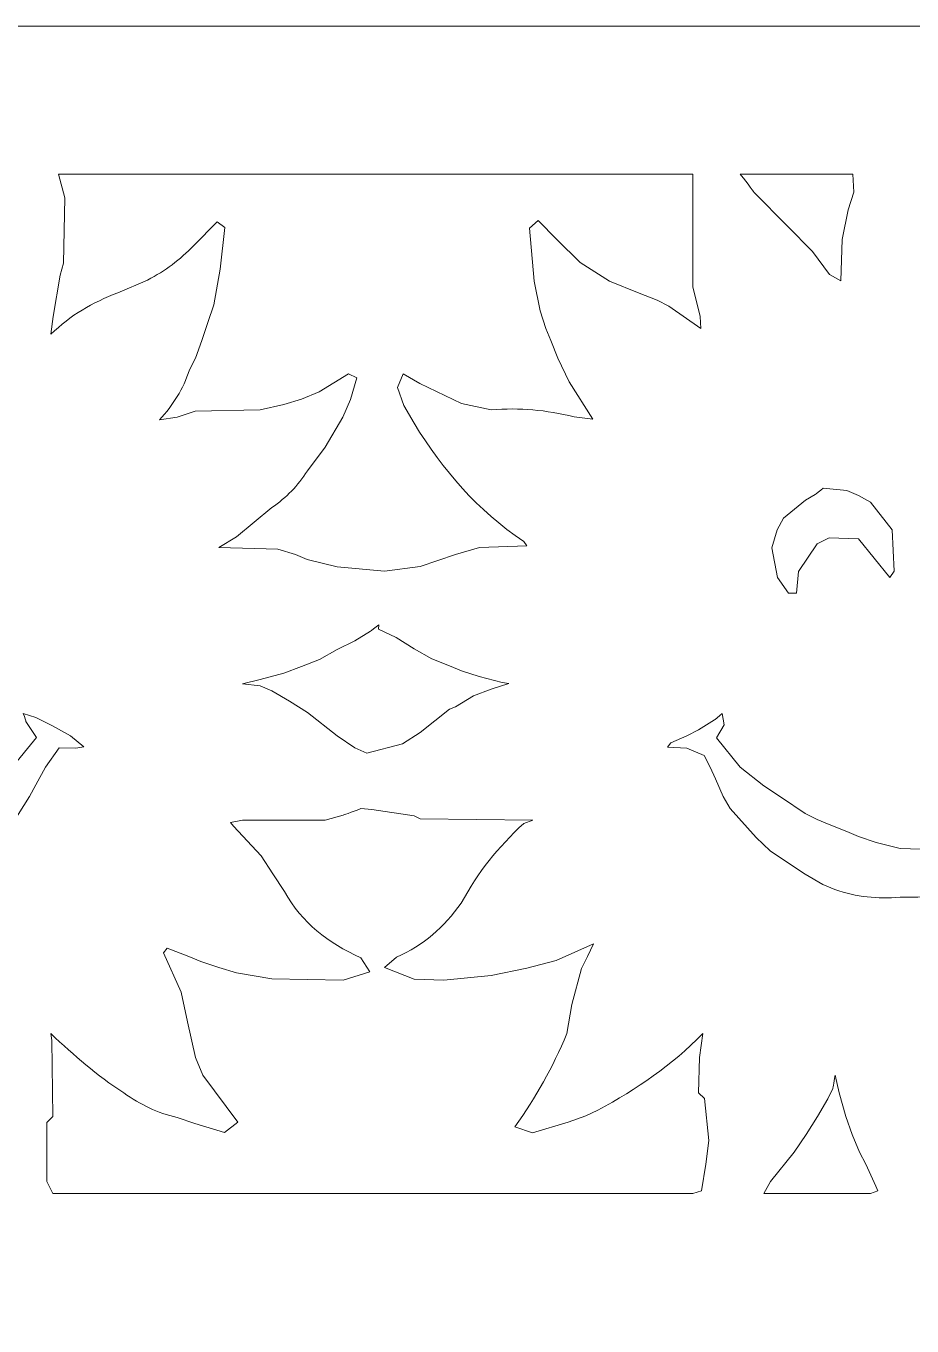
# Model space of a CAD drawing. Header units: centimetres. Extents: x -13.8 to 13.8, y -13.7 to 13.7.
# Drawn here: x 6.462 to 8.18, y -3.382 to -0.862 of the extents above; entities that cross this region are included whole.
import ezdxf

# ---------------------------------------------------------------- set-up
doc = ezdxf.new("R2010")
doc.units = ezdxf.units.CM
doc.header["$MEASUREMENT"] = 0
doc.layers.add('Layer 1', color=7, linetype='Continuous')

msp = doc.modelspace()

# ---------------------------------------------------------------- linework, layer by layer
at = {"layer": 'Layer 1', "lineweight": 0}
msp.add_lwpolyline([(0.73523, -13.67105), (13.55625, -13.67105), (13.55625, -0.86165), (0.73523, -0.86165), (0.73523, -13.67105)], close=True, dxfattribs=at)
at = {"layer": 'Layer 1', "color": 7, "lineweight": 0}
for points, knots in [([(6.52529, -1.14872), (6.52529, -1.14872), (7.75475, -1.14872), (7.75475, -1.14872), (7.75475, -1.14872), (7.75475, -1.14872), (7.75475, -1.36721), (7.75475, -1.36721), (7.75475, -1.36721), (7.75475, -1.36721), (7.76885, -1.42494), (7.76885, -1.42494), (7.76885, -1.42494), (7.76885, -1.42494), (7.77054, -1.44799), (7.77054, -1.44799), (7.77054, -1.44799), (7.77054, -1.44799), (7.70844, -1.40494), (7.70844, -1.40494), (7.70844, -1.40494), (7.70844, -1.40494), (7.68539, -1.39314), (7.68539, -1.39314), (7.68539, -1.39314), (7.68539, -1.39314), (7.65091, -1.3798), (7.65091, -1.3798), (7.65091, -1.3798), (7.65091, -1.3798), (7.59339, -1.35599), (7.59339, -1.35599), (7.59339, -1.35599), (7.59339, -1.35599), (7.53624, -1.31979), (7.53624, -1.31979), (7.53624, -1.31979), (7.53624, -1.31979), (7.4911, -1.2756), (7.4911, -1.2756), (7.4911, -1.2756), (7.4911, -1.2756), (7.4549, -1.23845), (7.4549, -1.23845), (7.4549, -1.23845), (7.4549, -1.23845), (7.43834, -1.2535), (7.43834, -1.2535), (7.43834, -1.2535), (7.43834, -1.2535), (7.44728, -1.356), (7.44728, -1.356), (7.44728, -1.356), (7.44728, -1.356), (7.45871, -1.41352), (7.45871, -1.41352), (7.45871, -1.41352), (7.45871, -1.41352), (7.46995, -1.448), (7.46995, -1.448), (7.46995, -1.448), (7.46995, -1.448), (7.47966, -1.47105), (7.47966, -1.47105), (7.47966, -1.47105), (7.47966, -1.47105), (7.49318, -1.50553), (7.49318, -1.50553), (7.49318, -1.50553), (7.49318, -1.50553), (7.51509, -1.55144), (7.51509, -1.55144), (7.51509, -1.55144), (7.51509, -1.55144), (7.561, -1.62402), (7.561, -1.62402), (7.561, -1.62402), (7.561, -1.62402), (7.52443, -1.61926), (7.52443, -1.61926), (7.52443, -1.61926), (7.46977, -1.60611), (7.41984, -1.60098), (7.36401, -1.60574), (7.36401, -1.60574), (7.36401, -1.60574), (7.30628, -1.59336), (7.30628, -1.59336), (7.30628, -1.59336), (7.30628, -1.59336), (7.22571, -1.55468), (7.22571, -1.55468), (7.22571, -1.55468), (7.22571, -1.55468), (7.19332, -1.53584), (7.19332, -1.53584), (7.19332, -1.53584), (7.19332, -1.53584), (7.18189, -1.5627), (7.18189, -1.5627), (7.18189, -1.5627), (7.18189, -1.5627), (7.19427, -1.59718), (7.19427, -1.59718), (7.19427, -1.59718), (7.19427, -1.59718), (7.21427, -1.63166), (7.21427, -1.63166), (7.21427, -1.63166), (7.27179, -1.72442), (7.33638, -1.7993), (7.42705, -1.86121), (7.42705, -1.86121), (7.42705, -1.86121), (7.43277, -1.8692), (7.43277, -1.8692), (7.43277, -1.8692), (7.43277, -1.8692), (7.34114, -1.87264), (7.34114, -1.87264), (7.34114, -1.87264), (7.34114, -1.87264), (7.29484, -1.88635), (7.29484, -1.88635), (7.29484, -1.88635), (7.29484, -1.88635), (7.26036, -1.89778), (7.26036, -1.89778), (7.26036, -1.89778), (7.26036, -1.89778), (7.22588, -1.9094), (7.22588, -1.9094), (7.22588, -1.9094), (7.22588, -1.9094), (7.15711, -1.91874), (7.15711, -1.91874), (7.15711, -1.91874), (7.15711, -1.91874), (7.06509, -1.91017), (7.06509, -1.91017), (7.06509, -1.91017), (7.06509, -1.91017), (7.00736, -1.8957), (7.00736, -1.8957), (7.00736, -1.8957), (7.00736, -1.8957), (6.98469, -1.88636), (6.98469, -1.88636), (6.98469, -1.88636), (6.98469, -1.88636), (6.95021, -1.8757), (6.95021, -1.8757), (6.95021, -1.8757), (6.95021, -1.8757), (6.83554, -1.87266), (6.83554, -1.87266), (6.83554, -1.87266), (6.83554, -1.87266), (6.87002, -1.85189), (6.87002, -1.85189), (6.87002, -1.85189), (6.87002, -1.85189), (6.93879, -1.7953), (6.93879, -1.7953), (6.93879, -1.7953), (6.96681, -1.77511), (6.98927, -1.75358), (7.00756, -1.72368), (7.00756, -1.72368), (7.00756, -1.72368), (7.04185, -1.67796), (7.04185, -1.67796), (7.04185, -1.67796), (7.04185, -1.67796), (7.07635, -1.62023), (7.07635, -1.62023), (7.07635, -1.62023), (7.07635, -1.62023), (7.09082, -1.58575), (7.09082, -1.58575), (7.09082, -1.58575), (7.09082, -1.58575), (7.1032, -1.54384), (7.1032, -1.54384), (7.1032, -1.54384), (7.1032, -1.54384), (7.08701, -1.53585), (7.08701, -1.53585), (7.08701, -1.53585), (7.08701, -1.53585), (7.03063, -1.5707), (7.03063, -1.5707), (7.03063, -1.5707), (7.03063, -1.5707), (6.99615, -1.5848), (6.99615, -1.5848), (6.99615, -1.5848), (6.99615, -1.5848), (6.96167, -1.59509), (6.96167, -1.59509), (6.96167, -1.59509), (6.96167, -1.59509), (6.91576, -1.60575), (6.91576, -1.60575), (6.91576, -1.60575), (6.91576, -1.60575), (6.78963, -1.60861), (6.78963, -1.60861), (6.78963, -1.60861), (6.78963, -1.60861), (6.75478, -1.62004), (6.75478, -1.62004), (6.75478, -1.62004), (6.75478, -1.62004), (6.72068, -1.62517), (6.72068, -1.62517), (6.72068, -1.62517), (6.74735, -1.59601), (6.7664, -1.56611), (6.77897, -1.5282), (6.77897, -1.5282), (6.77897, -1.5282), (6.7904, -1.50553), (6.7904, -1.50553), (6.7904, -1.50553), (6.7904, -1.50553), (6.80278, -1.47105), (6.80278, -1.47105), (6.80278, -1.47105), (6.80278, -1.47105), (6.8144, -1.43657), (6.8144, -1.43657), (6.8144, -1.43657), (6.8144, -1.43657), (6.82583, -1.40209), (6.82583, -1.40209), (6.82583, -1.40209), (6.82583, -1.40209), (6.83821, -1.33314), (6.83821, -1.33314), (6.83821, -1.33314), (6.83821, -1.33314), (6.84715, -1.25218), (6.84715, -1.25218), (6.84715, -1.25218), (6.84715, -1.25218), (6.83228, -1.24115), (6.83228, -1.24115), (6.83228, -1.24115), (6.83228, -1.24115), (6.78751, -1.28706), (6.78751, -1.28706), (6.78751, -1.28706), (6.75989, -1.31505), (6.73245, -1.33619), (6.6976, -1.35411), (6.6976, -1.35411), (6.6976, -1.35411), (6.64008, -1.37869), (6.64008, -1.37869), (6.64008, -1.37869), (6.59036, -1.39795), (6.54845, -1.42195), (6.51017, -1.45928), (6.51017, -1.45928), (6.51017, -1.45928), (6.51456, -1.42499), (6.51456, -1.42499), (6.51456, -1.42499), (6.51456, -1.42499), (6.52808, -1.34458), (6.52808, -1.34458), (6.52808, -1.34458), (6.52808, -1.34458), (6.53493, -1.32153), (6.53493, -1.32153), (6.53493, -1.32153), (6.53493, -1.32153), (6.53705, -1.19503), (6.53705, -1.19503), (6.53705, -1.19503), (6.53705, -1.19503), (6.52529, -1.14872), (6.52529, -1.14872)], [0, 0, 0, 0, 0.0138889, 0.0138889, 0.0138889, 0.0138889, 0.0277778, 0.0277778, 0.0277778, 0.0277778, 0.0416667, 0.0416667, 0.0416667, 0.0416667, 0.0555556, 0.0555556, 0.0555556, 0.0555556, 0.0694444, 0.0694444, 0.0694444, 0.0694444, 0.0833333, 0.0833333, 0.0833333, 0.0833333, 0.0972222, 0.0972222, 0.0972222, 0.0972222, 0.1111111, 0.1111111, 0.1111111, 0.1111111, 0.125, 0.125, 0.125, 0.125, 0.1388889, 0.1388889, 0.1388889, 0.1388889, 0.1527778, 0.1527778, 0.1527778, 0.1527778, 0.1666667, 0.1666667, 0.1666667, 0.1666667, 0.1805556, 0.1805556, 0.1805556, 0.1805556, 0.1944444, 0.1944444, 0.1944444, 0.1944444, 0.2083333, 0.2083333, 0.2083333, 0.2083333, 0.2222222, 0.2222222, 0.2222222, 0.2222222, 0.2361111, 0.2361111, 0.2361111, 0.2361111, 0.25, 0.25, 0.25, 0.25, 0.2638889, 0.2638889, 0.2638889, 0.2638889, 0.2777778, 0.2777778, 0.2777778, 0.2777778, 0.2916667, 0.2916667, 0.2916667, 0.2916667, 0.3055556, 0.3055556, 0.3055556, 0.3055556, 0.3194444, 0.3194444, 0.3194444, 0.3194444, 0.3333333, 0.3333333, 0.3333333, 0.3333333, 0.3472222, 0.3472222, 0.3472222, 0.3472222, 0.3611111, 0.3611111, 0.3611111, 0.3611111, 0.375, 0.375, 0.375, 0.375, 0.3888889, 0.3888889, 0.3888889, 0.3888889, 0.4027778, 0.4027778, 0.4027778, 0.4027778, 0.4166667, 0.4166667, 0.4166667, 0.4166667, 0.4305556, 0.4305556, 0.4305556, 0.4305556, 0.4444444, 0.4444444, 0.4444444, 0.4444444, 0.4583333, 0.4583333, 0.4583333, 0.4583333, 0.4722222, 0.4722222, 0.4722222, 0.4722222, 0.4861111, 0.4861111, 0.4861111, 0.4861111, 0.5, 0.5, 0.5, 0.5, 0.5138889, 0.5138889, 0.5138889, 0.5138889, 0.5277778, 0.5277778, 0.5277778, 0.5277778, 0.5416667, 0.5416667, 0.5416667, 0.5416667, 0.5555556, 0.5555556, 0.5555556, 0.5555556, 0.5694444, 0.5694444, 0.5694444, 0.5694444, 0.5833333, 0.5833333, 0.5833333, 0.5833333, 0.5972222, 0.5972222, 0.5972222, 0.5972222, 0.6111111, 0.6111111, 0.6111111, 0.6111111, 0.625, 0.625, 0.625, 0.625, 0.6388889, 0.6388889, 0.6388889, 0.6388889, 0.6527778, 0.6527778, 0.6527778, 0.6527778, 0.6666667, 0.6666667, 0.6666667, 0.6666667, 0.6805556, 0.6805556, 0.6805556, 0.6805556, 0.6944444, 0.6944444, 0.6944444, 0.6944444, 0.7083333, 0.7083333, 0.7083333, 0.7083333, 0.7222222, 0.7222222, 0.7222222, 0.7222222, 0.7361111, 0.7361111, 0.7361111, 0.7361111, 0.75, 0.75, 0.75, 0.75, 0.7638889, 0.7638889, 0.7638889, 0.7638889, 0.7777778, 0.7777778, 0.7777778, 0.7777778, 0.7916667, 0.7916667, 0.7916667, 0.7916667, 0.8055556, 0.8055556, 0.8055556, 0.8055556, 0.8194444, 0.8194444, 0.8194444, 0.8194444, 0.8333333, 0.8333333, 0.8333333, 0.8333333, 0.8472222, 0.8472222, 0.8472222, 0.8472222, 0.8611111, 0.8611111, 0.8611111, 0.8611111, 0.875, 0.875, 0.875, 0.875, 0.8888889, 0.8888889, 0.8888889, 0.8888889, 0.9027778, 0.9027778, 0.9027778, 0.9027778, 0.9166667, 0.9166667, 0.9166667, 0.9166667, 0.9305556, 0.9305556, 0.9305556, 0.9305556, 0.9444444, 0.9444444, 0.9444444, 0.9444444, 0.9583333, 0.9583333, 0.9583333, 0.9583333, 0.9722222, 0.9722222, 0.9722222, 0.9722222, 1, 1, 1, 1]), ([(7.8464, -1.14872), (7.8464, -1.14872), (8.0649, -1.14872), (8.0649, -1.14872), (8.0649, -1.14872), (8.0649, -1.14872), (8.06662, -1.18357), (8.06662, -1.18357), (8.06662, -1.18357), (8.06662, -1.18357), (8.05596, -1.21805), (8.05596, -1.21805), (8.05596, -1.21805), (8.05596, -1.21805), (8.04453, -1.27557), (8.04453, -1.27557), (8.04453, -1.27557), (8.04453, -1.27557), (8.04186, -1.35558), (8.04186, -1.35558), (8.04186, -1.35558), (8.04186, -1.35558), (8.01977, -1.34357), (8.01977, -1.34357), (8.01977, -1.34357), (8.01977, -1.34357), (7.98701, -1.29862), (7.98701, -1.29862), (7.98701, -1.29862), (7.98701, -1.29862), (7.93804, -1.24967), (7.93804, -1.24967), (7.93804, -1.24967), (7.93804, -1.24967), (7.87327, -1.18355), (7.87327, -1.18355), (7.87327, -1.18355), (7.87326, -1.18359), (7.85193, -1.15499), (7.8464, -1.14872)], [0, 0, 0, 0, 0.0909091, 0.0909091, 0.0909091, 0.0909091, 0.1818182, 0.1818182, 0.1818182, 0.1818182, 0.2727273, 0.2727273, 0.2727273, 0.2727273, 0.3636364, 0.3636364, 0.3636364, 0.3636364, 0.4545455, 0.4545455, 0.4545455, 0.4545455, 0.5454545, 0.5454545, 0.5454545, 0.5454545, 0.6363636, 0.6363636, 0.6363636, 0.6363636, 0.7272727, 0.7272727, 0.7272727, 0.7272727, 0.8181818, 0.8181818, 0.8181818, 0.8181818, 1, 1, 1, 1]), ([(8.00738, -1.75773), (8.00738, -1.75773), (8.05329, -1.76194), (8.05329, -1.76194), (8.05329, -1.76194), (8.05329, -1.76194), (8.07596, -1.77165), (8.07596, -1.77165), (8.07596, -1.77165), (8.07596, -1.77165), (8.09901, -1.78499), (8.09901, -1.78499), (8.09901, -1.78499), (8.09901, -1.78499), (8.14111, -1.83852), (8.14111, -1.83852), (8.14111, -1.83852), (8.14111, -1.83852), (8.14529, -1.91872), (8.14529, -1.91872), (8.14529, -1.91872), (8.14529, -1.91872), (8.13653, -1.93052), (8.13653, -1.93052), (8.13653, -1.93052), (8.13653, -1.93052), (8.07594, -1.85604), (8.07594, -1.85604), (8.07594, -1.85604), (8.07594, -1.85604), (8.01879, -1.85395), (8.01879, -1.85395), (8.01879, -1.85395), (8.01879, -1.85395), (7.99556, -1.86538), (7.99556, -1.86538), (7.99556, -1.86538), (7.99556, -1.86538), (7.95936, -1.91912), (7.95936, -1.91912), (7.95936, -1.91912), (7.95936, -1.91912), (7.95574, -1.96084), (7.95574, -1.96084), (7.95574, -1.96084), (7.95574, -1.96084), (7.94012, -1.96083), (7.94012, -1.96083), (7.94012, -1.96083), (7.94012, -1.96083), (7.91916, -1.93054), (7.91916, -1.93054), (7.91916, -1.93054), (7.91916, -1.93054), (7.90773, -1.87302), (7.90773, -1.87302), (7.90773, -1.87302), (7.90773, -1.87302), (7.91802, -1.83854), (7.91802, -1.83854), (7.91802, -1.83854), (7.91802, -1.83854), (7.9304, -1.81568), (7.9304, -1.81568), (7.9304, -1.81568), (7.9304, -1.81568), (7.97326, -1.78062), (7.97326, -1.78062), (7.97326, -1.78062), (7.97326, -1.78062), (7.99194, -1.76956), (7.99194, -1.76956), (7.99194, -1.76956), (7.99195, -1.76956), (8.00222, -1.76231), (8.00738, -1.75773)], [0, 0, 0, 0, 0.05, 0.05, 0.05, 0.05, 0.1, 0.1, 0.1, 0.1, 0.15, 0.15, 0.15, 0.15, 0.2, 0.2, 0.2, 0.2, 0.25, 0.25, 0.25, 0.25, 0.3, 0.3, 0.3, 0.3, 0.35, 0.35, 0.35, 0.35, 0.4, 0.4, 0.4, 0.4, 0.45, 0.45, 0.45, 0.45, 0.5, 0.5, 0.5, 0.5, 0.55, 0.55, 0.55, 0.55, 0.6, 0.6, 0.6, 0.6, 0.65, 0.65, 0.65, 0.65, 0.7, 0.7, 0.7, 0.7, 0.75, 0.75, 0.75, 0.75, 0.8, 0.8, 0.8, 0.8, 0.85, 0.85, 0.85, 0.85, 0.9, 0.9, 0.9, 0.9, 1, 1, 1, 1]), ([(7.14573, -2.02216), (7.14573, -2.02216), (7.14533, -2.0311), (7.14533, -2.0311), (7.14533, -2.0311), (7.14533, -2.0311), (7.17981, -2.04729), (7.17981, -2.04729), (7.17981, -2.04729), (7.17981, -2.04729), (7.21429, -2.06901), (7.21429, -2.06901), (7.21429, -2.06901), (7.21429, -2.06901), (7.24877, -2.08825), (7.24877, -2.08825), (7.24877, -2.08825), (7.24877, -2.08825), (7.28325, -2.10177), (7.28325, -2.10177), (7.28325, -2.10177), (7.28325, -2.10177), (7.3063, -2.11148), (7.3063, -2.11148), (7.3063, -2.11148), (7.3063, -2.11148), (7.34078, -2.12272), (7.34078, -2.12272), (7.34078, -2.12272), (7.34078, -2.12272), (7.38481, -2.13415), (7.38481, -2.13415), (7.38481, -2.13415), (7.38481, -2.13415), (7.39833, -2.13627), (7.39833, -2.13627), (7.39833, -2.13627), (7.39833, -2.13627), (7.36385, -2.14693), (7.36385, -2.14693), (7.36385, -2.14693), (7.36385, -2.14693), (7.32937, -2.16027), (7.32937, -2.16027), (7.32937, -2.16027), (7.32937, -2.16027), (7.29489, -2.18141), (7.29489, -2.18141), (7.29489, -2.18141), (7.29489, -2.18141), (7.28327, -2.1858), (7.28327, -2.1858), (7.28327, -2.1858), (7.28327, -2.1858), (7.22593, -2.23094), (7.22593, -2.23094), (7.22593, -2.23094), (7.22593, -2.23094), (7.19164, -2.25303), (7.19164, -2.25303), (7.19164, -2.25303), (7.19164, -2.25303), (7.12269, -2.27094), (7.12269, -2.27094), (7.12269, -2.27094), (7.12269, -2.27094), (7.09946, -2.26065), (7.09946, -2.26065), (7.09946, -2.26065), (7.09946, -2.26065), (7.06517, -2.23758), (7.06517, -2.23758), (7.06517, -2.23758), (7.06517, -2.23758), (7.00744, -2.19263), (7.00744, -2.19263), (7.00744, -2.19263), (7.00744, -2.19263), (6.97296, -2.17072), (6.97296, -2.17072), (6.97296, -2.17072), (6.97296, -2.17072), (6.93886, -2.15072), (6.93886, -2.15072), (6.93886, -2.15072), (6.93886, -2.15072), (6.91581, -2.14101), (6.91581, -2.14101), (6.91581, -2.14101), (6.91581, -2.14101), (6.88171, -2.13683), (6.88171, -2.13683), (6.88171, -2.13683), (6.88171, -2.13683), (6.91581, -2.12863), (6.91581, -2.12863), (6.91581, -2.12863), (6.91581, -2.12863), (6.96172, -2.11625), (6.96172, -2.11625), (6.96172, -2.11625), (6.96172, -2.11625), (6.9962, -2.1035), (6.9962, -2.1035), (6.9962, -2.1035), (6.9962, -2.1035), (7.03068, -2.0894), (7.03068, -2.0894), (7.03068, -2.0894), (7.03068, -2.0894), (7.06518, -2.06998), (7.06518, -2.06998), (7.06518, -2.06998), (7.06518, -2.06998), (7.09947, -2.05379), (7.09947, -2.05379), (7.09947, -2.05379), (7.09947, -2.05379), (7.13014, -2.03455), (7.13014, -2.03455), (7.13014, -2.03455), (7.13012, -2.03454), (7.13983, -2.02692), (7.14573, -2.02216)], [0, 0, 0, 0, 0.03125, 0.03125, 0.03125, 0.03125, 0.0625, 0.0625, 0.0625, 0.0625, 0.09375, 0.09375, 0.09375, 0.09375, 0.125, 0.125, 0.125, 0.125, 0.15625, 0.15625, 0.15625, 0.15625, 0.1875, 0.1875, 0.1875, 0.1875, 0.21875, 0.21875, 0.21875, 0.21875, 0.25, 0.25, 0.25, 0.25, 0.28125, 0.28125, 0.28125, 0.28125, 0.3125, 0.3125, 0.3125, 0.3125, 0.34375, 0.34375, 0.34375, 0.34375, 0.375, 0.375, 0.375, 0.375, 0.40625, 0.40625, 0.40625, 0.40625, 0.4375, 0.4375, 0.4375, 0.4375, 0.46875, 0.46875, 0.46875, 0.46875, 0.5, 0.5, 0.5, 0.5, 0.53125, 0.53125, 0.53125, 0.53125, 0.5625, 0.5625, 0.5625, 0.5625, 0.59375, 0.59375, 0.59375, 0.59375, 0.625, 0.625, 0.625, 0.625, 0.65625, 0.65625, 0.65625, 0.65625, 0.6875, 0.6875, 0.6875, 0.6875, 0.71875, 0.71875, 0.71875, 0.71875, 0.75, 0.75, 0.75, 0.75, 0.78125, 0.78125, 0.78125, 0.78125, 0.8125, 0.8125, 0.8125, 0.8125, 0.84375, 0.84375, 0.84375, 0.84375, 0.875, 0.875, 0.875, 0.875, 0.90625, 0.90625, 0.90625, 0.90625, 0.9375, 0.9375, 0.9375, 0.9375, 1, 1, 1, 1]), ([(6.45631, -2.19456), (6.45631, -2.19456), (6.48126, -2.20237), (6.48126, -2.20237), (6.48126, -2.20237), (6.48126, -2.20237), (6.51365, -2.21856), (6.51365, -2.21856), (6.51365, -2.21856), (6.51365, -2.21856), (6.54813, -2.23761), (6.54813, -2.23761), (6.54813, -2.23761), (6.54813, -2.23761), (6.57385, -2.25896), (6.57385, -2.25896), (6.57385, -2.25896), (6.57385, -2.25896), (6.5588, -2.26163), (6.5588, -2.26163), (6.5588, -2.26163), (6.5588, -2.26163), (6.52641, -2.26068), (6.52641, -2.26068), (6.52641, -2.26068), (6.52641, -2.26068), (6.49955, -2.2982), (6.49955, -2.2982), (6.49955, -2.2982), (6.49955, -2.2982), (6.48127, -2.33268), (6.48127, -2.33268), (6.48127, -2.33268), (6.48127, -2.33268), (6.46889, -2.35535), (6.46889, -2.35535), (6.46889, -2.35535), (6.46889, -2.35535), (6.4468, -2.38983), (6.4468, -2.38983), (6.4468, -2.38983), (6.4468, -2.38983), (6.44185, -2.40163), (6.44185, -2.40163), (6.44185, -2.40163), (6.44185, -2.40163), (6.37573, -2.46735), (6.37573, -2.46735), (6.37573, -2.46735), (6.37573, -2.46735), (6.32982, -2.50124), (6.32982, -2.50124), (6.32982, -2.50124), (6.32982, -2.50124), (6.30675, -2.5142), (6.30675, -2.5142), (6.30675, -2.5142), (6.30675, -2.5142), (6.28408, -2.52505), (6.28408, -2.52505), (6.28408, -2.52505), (6.28408, -2.52505), (6.2496, -2.53743), (6.2496, -2.53743), (6.2496, -2.53743), (6.2496, -2.53743), (6.21512, -2.54772), (6.21512, -2.54772), (6.21512, -2.54772), (6.21512, -2.54772), (6.15797, -2.55039), (6.15797, -2.55039), (6.15797, -2.55039), (6.15797, -2.55039), (6.08862, -2.55362), (6.08862, -2.55362), (6.08862, -2.55362), (6.08862, -2.55362), (6.03107, -2.54772), (6.03107, -2.54772), (6.03107, -2.54772), (6.03107, -2.54772), (5.99659, -2.53743), (5.99659, -2.53743), (5.99659, -2.53743), (5.99659, -2.53743), (5.96211, -2.52505), (5.96211, -2.52505), (5.96211, -2.52505), (5.96211, -2.52505), (5.92763, -2.50677), (5.92763, -2.50677), (5.92763, -2.50677), (5.92763, -2.50677), (5.85696, -2.52392), (5.85696, -2.52392), (5.85696, -2.52392), (5.85696, -2.52392), (5.84153, -2.53077), (5.84153, -2.53077), (5.84153, -2.53077), (5.84153, -2.53077), (5.84934, -2.49325), (5.84934, -2.49325), (5.84934, -2.49325), (5.84934, -2.49325), (5.86744, -2.45877), (5.86744, -2.45877), (5.86744, -2.45877), (5.86744, -2.45877), (5.88001, -2.42543), (5.88001, -2.42543), (5.88001, -2.42543), (5.88001, -2.42543), (5.89144, -2.41019), (5.89144, -2.41019), (5.89144, -2.41019), (5.89144, -2.41019), (5.89353, -2.42543), (5.89353, -2.42543), (5.89353, -2.42543), (5.89353, -2.42543), (5.92801, -2.4702), (5.92801, -2.4702), (5.92801, -2.4702), (5.92801, -2.4702), (6.04269, -2.4702), (6.04269, -2.4702), (6.04269, -2.4702), (6.04269, -2.4702), (6.05449, -2.4584), (6.05449, -2.4584), (6.05449, -2.4584), (6.05449, -2.4584), (6.16898, -2.4443), (6.16898, -2.4443), (6.16898, -2.4443), (6.16898, -2.4443), (6.2151, -2.43229), (6.2151, -2.43229), (6.2151, -2.43229), (6.2151, -2.43229), (6.23775, -2.42258), (6.23775, -2.42258), (6.23775, -2.42258), (6.23775, -2.42258), (6.27223, -2.40334), (6.27223, -2.40334), (6.27223, -2.40334), (6.27223, -2.40334), (6.29546, -2.39268), (6.29546, -2.39268), (6.29546, -2.39268), (6.29546, -2.39268), (6.34118, -2.36887), (6.34118, -2.36887), (6.34118, -2.36887), (6.34118, -2.36887), (6.37566, -2.34582), (6.37566, -2.34582), (6.37566, -2.34582), (6.37566, -2.34582), (6.43318, -2.30105), (6.43318, -2.30105), (6.43318, -2.30105), (6.43318, -2.30105), (6.48215, -2.24065), (6.48215, -2.24065), (6.48215, -2.24065), (6.48215, -2.24065), (6.46175, -2.20998), (6.46175, -2.20998), (6.46175, -2.20998), (6.46184, -2.20999), (6.46052, -2.20141), (6.45631, -2.19456)], [0, 0, 0, 0, 0.0222222, 0.0222222, 0.0222222, 0.0222222, 0.0444444, 0.0444444, 0.0444444, 0.0444444, 0.0666667, 0.0666667, 0.0666667, 0.0666667, 0.0888889, 0.0888889, 0.0888889, 0.0888889, 0.1111111, 0.1111111, 0.1111111, 0.1111111, 0.1333333, 0.1333333, 0.1333333, 0.1333333, 0.1555556, 0.1555556, 0.1555556, 0.1555556, 0.1777778, 0.1777778, 0.1777778, 0.1777778, 0.2, 0.2, 0.2, 0.2, 0.2222222, 0.2222222, 0.2222222, 0.2222222, 0.2444444, 0.2444444, 0.2444444, 0.2444444, 0.2666667, 0.2666667, 0.2666667, 0.2666667, 0.2888889, 0.2888889, 0.2888889, 0.2888889, 0.3111111, 0.3111111, 0.3111111, 0.3111111, 0.3333333, 0.3333333, 0.3333333, 0.3333333, 0.3555556, 0.3555556, 0.3555556, 0.3555556, 0.3777778, 0.3777778, 0.3777778, 0.3777778, 0.4, 0.4, 0.4, 0.4, 0.4222222, 0.4222222, 0.4222222, 0.4222222, 0.4444444, 0.4444444, 0.4444444, 0.4444444, 0.4666667, 0.4666667, 0.4666667, 0.4666667, 0.4888889, 0.4888889, 0.4888889, 0.4888889, 0.5111111, 0.5111111, 0.5111111, 0.5111111, 0.5333333, 0.5333333, 0.5333333, 0.5333333, 0.5555556, 0.5555556, 0.5555556, 0.5555556, 0.5777778, 0.5777778, 0.5777778, 0.5777778, 0.6, 0.6, 0.6, 0.6, 0.6222222, 0.6222222, 0.6222222, 0.6222222, 0.6444444, 0.6444444, 0.6444444, 0.6444444, 0.6666667, 0.6666667, 0.6666667, 0.6666667, 0.6888889, 0.6888889, 0.6888889, 0.6888889, 0.7111111, 0.7111111, 0.7111111, 0.7111111, 0.7333333, 0.7333333, 0.7333333, 0.7333333, 0.7555556, 0.7555556, 0.7555556, 0.7555556, 0.7777778, 0.7777778, 0.7777778, 0.7777778, 0.8, 0.8, 0.8, 0.8, 0.8222222, 0.8222222, 0.8222222, 0.8222222, 0.8444444, 0.8444444, 0.8444444, 0.8444444, 0.8666667, 0.8666667, 0.8666667, 0.8666667, 0.8888889, 0.8888889, 0.8888889, 0.8888889, 0.9111111, 0.9111111, 0.9111111, 0.9111111, 0.9333333, 0.9333333, 0.9333333, 0.9333333, 0.9555556, 0.9555556, 0.9555556, 0.9555556, 1, 1, 1, 1]), ([(7.81193, -2.19456), (7.81193, -2.19456), (7.81574, -2.21647), (7.81574, -2.21647), (7.81574, -2.21647), (7.81574, -2.21647), (7.8005, -2.24142), (7.8005, -2.24142), (7.8005, -2.24142), (7.8005, -2.24142), (7.84641, -2.2982), (7.84641, -2.2982), (7.84641, -2.2982), (7.84641, -2.2982), (7.89232, -2.3344), (7.89232, -2.3344), (7.89232, -2.3344), (7.89232, -2.3344), (7.9268, -2.35745), (7.9268, -2.35745), (7.9268, -2.35745), (7.9268, -2.35745), (7.97252, -2.38812), (7.97252, -2.38812), (7.97252, -2.38812), (7.97252, -2.38812), (7.99557, -2.39955), (7.99557, -2.39955), (7.99557, -2.39955), (7.99557, -2.39955), (8.0188, -2.40984), (8.0188, -2.40984), (8.0188, -2.40984), (8.0188, -2.40984), (8.05328, -2.42336), (8.05328, -2.42336), (8.05328, -2.42336), (8.05328, -2.42336), (8.07595, -2.43307), (8.07595, -2.43307), (8.07595, -2.43307), (8.07595, -2.43307), (8.11043, -2.44431), (8.11043, -2.44431), (8.11043, -2.44431), (8.11043, -2.44431), (8.15652, -2.45614), (8.15652, -2.45614), (8.15652, -2.45614), (8.15652, -2.45614), (8.2373, -2.45842), (8.2373, -2.45842), (8.2373, -2.45842), (8.2373, -2.45842), (8.24854, -2.47022), (8.24854, -2.47022), (8.24854, -2.47022), (8.24854, -2.47022), (8.3634, -2.4702), (8.3634, -2.4702), (8.3634, -2.4702), (8.3634, -2.4702), (8.38055, -2.4561), (8.38055, -2.4561), (8.38055, -2.4561), (8.38055, -2.4561), (8.39103, -2.41019), (8.39103, -2.41019), (8.39103, -2.41019), (8.39103, -2.41019), (8.40474, -2.41667), (8.40474, -2.41667), (8.40474, -2.41667), (8.40474, -2.41667), (8.41998, -2.45877), (8.41998, -2.45877), (8.41998, -2.45877), (8.41998, -2.45877), (8.43503, -2.49325), (8.43503, -2.49325), (8.43503, -2.49325), (8.43503, -2.49325), (8.44093, -2.52773), (8.44093, -2.52773), (8.44093, -2.52773), (8.44093, -2.52773), (8.40741, -2.49802), (8.40741, -2.49802), (8.40741, -2.49802), (8.40741, -2.49802), (8.37484, -2.49611), (8.37484, -2.49611), (8.37484, -2.49611), (8.37484, -2.49611), (8.34034, -2.51421), (8.34034, -2.51421), (8.34034, -2.51421), (8.34034, -2.51421), (8.31711, -2.52601), (8.31711, -2.52601), (8.31711, -2.52601), (8.31711, -2.52601), (8.29444, -2.5363), (8.29444, -2.5363), (8.29444, -2.5363), (8.29444, -2.5363), (8.25996, -2.54773), (8.25996, -2.54773), (8.25996, -2.54773), (8.25996, -2.54773), (8.19101, -2.5504), (8.19101, -2.5504), (8.19101, -2.5504), (8.19101, -2.5504), (8.15652, -2.5504), (8.15652, -2.5504), (8.15652, -2.5504), (8.11194, -2.55402), (8.07251, -2.5504), (8.03023, -2.53553), (8.03023, -2.53553), (8.03023, -2.53553), (8.007, -2.526), (8.007, -2.526), (8.007, -2.526), (8.007, -2.526), (7.97252, -2.506), (7.97252, -2.506), (7.97252, -2.506), (7.97252, -2.506), (7.93804, -2.48351), (7.93804, -2.48351), (7.93804, -2.48351), (7.93804, -2.48351), (7.9047, -2.46084), (7.9047, -2.46084), (7.9047, -2.46084), (7.9047, -2.46084), (7.87784, -2.43494), (7.87784, -2.43494), (7.87784, -2.43494), (7.87784, -2.43494), (7.82717, -2.37856), (7.82717, -2.37856), (7.82717, -2.37856), (7.82717, -2.37856), (7.81365, -2.35533), (7.81365, -2.35533), (7.81365, -2.35533), (7.81365, -2.35533), (7.7986, -2.32104), (7.7986, -2.32104), (7.7986, -2.32104), (7.7986, -2.32104), (7.78812, -2.29818), (7.78812, -2.29818), (7.78812, -2.29818), (7.78812, -2.29818), (7.7765, -2.2759), (7.7765, -2.2759), (7.7765, -2.2759), (7.7765, -2.2759), (7.74295, -2.26161), (7.74295, -2.26161), (7.74295, -2.26161), (7.74295, -2.26161), (7.70543, -2.25992), (7.70543, -2.25992), (7.70543, -2.25992), (7.70543, -2.25992), (7.71228, -2.25098), (7.71228, -2.25098), (7.71228, -2.25098), (7.71228, -2.25098), (7.74295, -2.23764), (7.74295, -2.23764), (7.74295, -2.23764), (7.74295, -2.23764), (7.76581, -2.22621), (7.76581, -2.22621), (7.76581, -2.22621), (7.76581, -2.22621), (7.79648, -2.20695), (7.79648, -2.20695), (7.79648, -2.20695), (7.7965, -2.20694), (7.806, -2.19932), (7.81193, -2.19456)], [0, 0, 0, 0, 0.0208333, 0.0208333, 0.0208333, 0.0208333, 0.0416667, 0.0416667, 0.0416667, 0.0416667, 0.0625, 0.0625, 0.0625, 0.0625, 0.0833333, 0.0833333, 0.0833333, 0.0833333, 0.1041667, 0.1041667, 0.1041667, 0.1041667, 0.125, 0.125, 0.125, 0.125, 0.1458333, 0.1458333, 0.1458333, 0.1458333, 0.1666667, 0.1666667, 0.1666667, 0.1666667, 0.1875, 0.1875, 0.1875, 0.1875, 0.2083333, 0.2083333, 0.2083333, 0.2083333, 0.2291667, 0.2291667, 0.2291667, 0.2291667, 0.25, 0.25, 0.25, 0.25, 0.2708333, 0.2708333, 0.2708333, 0.2708333, 0.2916667, 0.2916667, 0.2916667, 0.2916667, 0.3125, 0.3125, 0.3125, 0.3125, 0.3333333, 0.3333333, 0.3333333, 0.3333333, 0.3541667, 0.3541667, 0.3541667, 0.3541667, 0.375, 0.375, 0.375, 0.375, 0.3958333, 0.3958333, 0.3958333, 0.3958333, 0.4166667, 0.4166667, 0.4166667, 0.4166667, 0.4375, 0.4375, 0.4375, 0.4375, 0.4583333, 0.4583333, 0.4583333, 0.4583333, 0.4791667, 0.4791667, 0.4791667, 0.4791667, 0.5, 0.5, 0.5, 0.5, 0.5208333, 0.5208333, 0.5208333, 0.5208333, 0.5416667, 0.5416667, 0.5416667, 0.5416667, 0.5625, 0.5625, 0.5625, 0.5625, 0.5833333, 0.5833333, 0.5833333, 0.5833333, 0.6041667, 0.6041667, 0.6041667, 0.6041667, 0.625, 0.625, 0.625, 0.625, 0.6458333, 0.6458333, 0.6458333, 0.6458333, 0.6666667, 0.6666667, 0.6666667, 0.6666667, 0.6875, 0.6875, 0.6875, 0.6875, 0.7083333, 0.7083333, 0.7083333, 0.7083333, 0.7291667, 0.7291667, 0.7291667, 0.7291667, 0.75, 0.75, 0.75, 0.75, 0.7708333, 0.7708333, 0.7708333, 0.7708333, 0.7916667, 0.7916667, 0.7916667, 0.7916667, 0.8125, 0.8125, 0.8125, 0.8125, 0.8333333, 0.8333333, 0.8333333, 0.8333333, 0.8541667, 0.8541667, 0.8541667, 0.8541667, 0.875, 0.875, 0.875, 0.875, 0.8958333, 0.8958333, 0.8958333, 0.8958333, 0.9166667, 0.9166667, 0.9166667, 0.9166667, 0.9375, 0.9375, 0.9375, 0.9375, 0.9583333, 0.9583333, 0.9583333, 0.9583333, 1, 1, 1, 1]), ([(7.11126, -2.37821), (7.11126, -2.37821), (7.13222, -2.3803), (7.13222, -2.3803), (7.13222, -2.3803), (7.13222, -2.3803), (7.21432, -2.39268), (7.21432, -2.39268), (7.21432, -2.39268), (7.21432, -2.39268), (7.22594, -2.39858), (7.22594, -2.39858), (7.22594, -2.39858), (7.22594, -2.39858), (7.44464, -2.40125), (7.44464, -2.40125), (7.44464, -2.40125), (7.44464, -2.40125), (7.42691, -2.40752), (7.42691, -2.40752), (7.42691, -2.40752), (7.37643, -2.45419), (7.33851, -2.50163), (7.30576, -2.56201), (7.30576, -2.56201), (7.27205, -2.60887), (7.23318, -2.64355), (7.18003, -2.6666), (7.18003, -2.6666), (7.18003, -2.6666), (7.15717, -2.6866), (7.15717, -2.6866), (7.15717, -2.6866), (7.15717, -2.6866), (7.21432, -2.70965), (7.21432, -2.70965), (7.21432, -2.70965), (7.21432, -2.70965), (7.27224, -2.71137), (7.27224, -2.71137), (7.27224, -2.71137), (7.27224, -2.71137), (7.36387, -2.70222), (7.36387, -2.70222), (7.36387, -2.70222), (7.36387, -2.70222), (7.43282, -2.6883), (7.43282, -2.6883), (7.43282, -2.6883), (7.43282, -2.6883), (7.48997, -2.67343), (7.48997, -2.67343), (7.48997, -2.67343), (7.48997, -2.67343), (7.56199, -2.64067), (7.56199, -2.64067), (7.56199, -2.64067), (7.56199, -2.64067), (7.55075, -2.66562), (7.55075, -2.66562), (7.55075, -2.66562), (7.55075, -2.66562), (7.53895, -2.68867), (7.53895, -2.68867), (7.53895, -2.68867), (7.53895, -2.68867), (7.52009, -2.75876), (7.52009, -2.75876), (7.52009, -2.75876), (7.52009, -2.75876), (7.51056, -2.81496), (7.51056, -2.81496), (7.51056, -2.81496), (7.48236, -2.88164), (7.4515, -2.93688), (7.40978, -2.99556), (7.40978, -2.99556), (7.40978, -2.99556), (7.44426, -3.00736), (7.44426, -3.00736), (7.44426, -3.00736), (7.44426, -3.00736), (7.51321, -2.9864), (7.51321, -2.9864), (7.51321, -2.9864), (7.51321, -2.9864), (7.5475, -2.97402), (7.5475, -2.97402), (7.5475, -2.97402), (7.5475, -2.97402), (7.57073, -2.96336), (7.57073, -2.96336), (7.57073, -2.96336), (7.64674, -2.92164), (7.71323, -2.87726), (7.77438, -2.81477), (7.77438, -2.81477), (7.77438, -2.81477), (7.7679, -2.86107), (7.7679, -2.86107), (7.7679, -2.86107), (7.7679, -2.86107), (7.76599, -2.92965), (7.76599, -2.92965), (7.76599, -2.92965), (7.76599, -2.92965), (7.77742, -2.94089), (7.77742, -2.94089), (7.77742, -2.94089), (7.77742, -2.94089), (7.78599, -3.02185), (7.78599, -3.02185), (7.78599, -3.02185), (7.78599, -3.02185), (7.78027, -3.06776), (7.78027, -3.06776), (7.78027, -3.06776), (7.78027, -3.06776), (7.77151, -3.11938), (7.77151, -3.11938), (7.77151, -3.11938), (7.77151, -3.11938), (7.75474, -3.12488), (7.75474, -3.12488), (7.75474, -3.12488), (7.75474, -3.12488), (6.51399, -3.12489), (6.51399, -3.12489), (6.51399, -3.12489), (6.51399, -3.12489), (6.50256, -3.10184), (6.50256, -3.10184), (6.50256, -3.10184), (6.50256, -3.10184), (6.50256, -2.98717), (6.50256, -2.98717), (6.50256, -2.98717), (6.50256, -2.98717), (6.51399, -2.97537), (6.51399, -2.97537), (6.51399, -2.97537), (6.51399, -2.97537), (6.5119, -2.82829), (6.5119, -2.82829), (6.5119, -2.82829), (6.5119, -2.82829), (6.51021, -2.81477), (6.51021, -2.81477), (6.51021, -2.81477), (6.55593, -2.85763), (6.59861, -2.89573), (6.65155, -2.92984), (6.65155, -2.92984), (6.68412, -2.95251), (6.71595, -2.9685), (6.755, -2.97765), (6.755, -2.97765), (6.755, -2.97765), (6.78929, -2.98927), (6.78929, -2.98927), (6.78929, -2.98927), (6.78929, -2.98927), (6.84681, -3.00642), (6.84681, -3.00642), (6.84681, -3.00642), (6.84681, -3.00642), (6.87271, -2.98642), (6.87271, -2.98642), (6.87271, -2.98642), (6.87271, -2.98642), (6.8049, -2.89538), (6.8049, -2.89538), (6.8049, -2.89538), (6.8049, -2.89538), (6.79043, -2.86109), (6.79043, -2.86109), (6.79043, -2.86109), (6.79043, -2.86109), (6.77519, -2.79214), (6.77519, -2.79214), (6.77519, -2.79214), (6.77519, -2.79214), (6.76281, -2.73462), (6.76281, -2.73462), (6.76281, -2.73462), (6.76281, -2.73462), (6.72833, -2.65802), (6.72833, -2.65802), (6.72833, -2.65802), (6.72833, -2.65802), (6.73595, -2.64945), (6.73595, -2.64945), (6.73595, -2.64945), (6.73595, -2.64945), (6.77786, -2.66564), (6.77786, -2.66564), (6.77786, -2.66564), (6.77786, -2.66564), (6.80109, -2.67517), (6.80109, -2.67517), (6.80109, -2.67517), (6.80109, -2.67517), (6.83557, -2.6866), (6.83557, -2.6866), (6.83557, -2.6866), (6.83557, -2.6866), (6.87005, -2.69726), (6.87005, -2.69726), (6.87005, -2.69726), (6.87005, -2.69726), (6.93882, -2.70869), (6.93882, -2.70869), (6.93882, -2.70869), (6.93882, -2.70869), (7.07693, -2.71136), (7.07693, -2.71136), (7.07693, -2.71136), (7.07693, -2.71136), (7.12837, -2.69517), (7.12837, -2.69517), (7.12837, -2.69517), (7.12837, -2.69517), (7.11083, -2.66773), (7.11083, -2.66773), (7.11083, -2.66773), (7.04701, -2.63915), (6.99806, -2.60047), (6.96282, -2.53933), (6.96282, -2.53933), (6.96282, -2.53933), (6.94054, -2.50504), (6.94054, -2.50504), (6.94054, -2.50504), (6.94054, -2.50504), (6.91787, -2.47056), (6.91787, -2.47056), (6.91787, -2.47056), (6.91787, -2.47056), (6.86416, -2.41304), (6.86416, -2.41304), (6.86416, -2.41304), (6.86416, -2.41304), (6.85863, -2.40542), (6.85863, -2.40542), (6.85863, -2.40542), (6.85863, -2.40542), (6.8817, -2.40124), (6.8817, -2.40124), (6.8817, -2.40124), (6.8817, -2.40124), (7.04226, -2.40123), (7.04226, -2.40123), (7.04226, -2.40123), (7.04226, -2.40123), (7.07711, -2.39131), (7.07711, -2.39131), (7.07711, -2.39131), (7.07715, -2.39136), (7.10613, -2.38125), (7.11126, -2.37821)], [0, 0, 0, 0, 0.0151515, 0.0151515, 0.0151515, 0.0151515, 0.030303, 0.030303, 0.030303, 0.030303, 0.0454545, 0.0454545, 0.0454545, 0.0454545, 0.0606061, 0.0606061, 0.0606061, 0.0606061, 0.0757576, 0.0757576, 0.0757576, 0.0757576, 0.0909091, 0.0909091, 0.0909091, 0.0909091, 0.1060606, 0.1060606, 0.1060606, 0.1060606, 0.1212121, 0.1212121, 0.1212121, 0.1212121, 0.1363636, 0.1363636, 0.1363636, 0.1363636, 0.1515152, 0.1515152, 0.1515152, 0.1515152, 0.1666667, 0.1666667, 0.1666667, 0.1666667, 0.1818182, 0.1818182, 0.1818182, 0.1818182, 0.1969697, 0.1969697, 0.1969697, 0.1969697, 0.2121212, 0.2121212, 0.2121212, 0.2121212, 0.2272727, 0.2272727, 0.2272727, 0.2272727, 0.2424242, 0.2424242, 0.2424242, 0.2424242, 0.2575758, 0.2575758, 0.2575758, 0.2575758, 0.2727273, 0.2727273, 0.2727273, 0.2727273, 0.2878788, 0.2878788, 0.2878788, 0.2878788, 0.3030303, 0.3030303, 0.3030303, 0.3030303, 0.3181818, 0.3181818, 0.3181818, 0.3181818, 0.3333333, 0.3333333, 0.3333333, 0.3333333, 0.3484848, 0.3484848, 0.3484848, 0.3484848, 0.3636364, 0.3636364, 0.3636364, 0.3636364, 0.3787879, 0.3787879, 0.3787879, 0.3787879, 0.3939394, 0.3939394, 0.3939394, 0.3939394, 0.4090909, 0.4090909, 0.4090909, 0.4090909, 0.4242424, 0.4242424, 0.4242424, 0.4242424, 0.4393939, 0.4393939, 0.4393939, 0.4393939, 0.4545455, 0.4545455, 0.4545455, 0.4545455, 0.469697, 0.469697, 0.469697, 0.469697, 0.4848485, 0.4848485, 0.4848485, 0.4848485, 0.5, 0.5, 0.5, 0.5, 0.5151515, 0.5151515, 0.5151515, 0.5151515, 0.530303, 0.530303, 0.530303, 0.530303, 0.5454545, 0.5454545, 0.5454545, 0.5454545, 0.5606061, 0.5606061, 0.5606061, 0.5606061, 0.5757576, 0.5757576, 0.5757576, 0.5757576, 0.5909091, 0.5909091, 0.5909091, 0.5909091, 0.6060606, 0.6060606, 0.6060606, 0.6060606, 0.6212121, 0.6212121, 0.6212121, 0.6212121, 0.6363636, 0.6363636, 0.6363636, 0.6363636, 0.6515152, 0.6515152, 0.6515152, 0.6515152, 0.6666667, 0.6666667, 0.6666667, 0.6666667, 0.6818182, 0.6818182, 0.6818182, 0.6818182, 0.6969697, 0.6969697, 0.6969697, 0.6969697, 0.7121212, 0.7121212, 0.7121212, 0.7121212, 0.7272727, 0.7272727, 0.7272727, 0.7272727, 0.7424242, 0.7424242, 0.7424242, 0.7424242, 0.7575758, 0.7575758, 0.7575758, 0.7575758, 0.7727273, 0.7727273, 0.7727273, 0.7727273, 0.7878788, 0.7878788, 0.7878788, 0.7878788, 0.8030303, 0.8030303, 0.8030303, 0.8030303, 0.8181818, 0.8181818, 0.8181818, 0.8181818, 0.8333333, 0.8333333, 0.8333333, 0.8333333, 0.8484848, 0.8484848, 0.8484848, 0.8484848, 0.8636364, 0.8636364, 0.8636364, 0.8636364, 0.8787879, 0.8787879, 0.8787879, 0.8787879, 0.8939394, 0.8939394, 0.8939394, 0.8939394, 0.9090909, 0.9090909, 0.9090909, 0.9090909, 0.9242424, 0.9242424, 0.9242424, 0.9242424, 0.9393939, 0.9393939, 0.9393939, 0.9393939, 0.9545455, 0.9545455, 0.9545455, 0.9545455, 0.969697, 0.969697, 0.969697, 0.969697, 1, 1, 1, 1]), ([(8.03042, -2.8952), (8.03042, -2.8952), (8.03878, -2.92989), (8.03878, -2.92989), (8.03878, -2.92989), (8.03878, -2.92989), (8.05116, -2.9758), (8.05116, -2.9758), (8.05116, -2.9758), (8.05116, -2.9758), (8.06391, -3.01028), (8.06391, -3.01028), (8.06391, -3.01028), (8.06391, -3.01028), (8.07801, -3.04476), (8.07801, -3.04476), (8.07801, -3.04476), (8.07801, -3.04476), (8.09039, -3.06783), (8.09039, -3.06783), (8.09039, -3.06783), (8.09039, -3.06783), (8.10965, -3.11088), (8.10965, -3.11088), (8.10965, -3.11088), (8.10965, -3.11088), (8.11346, -3.11945), (8.11346, -3.11945), (8.11346, -3.11945), (8.11346, -3.11945), (8.09936, -3.12495), (8.09936, -3.12495), (8.09936, -3.12495), (8.09936, -3.12495), (7.89249, -3.12494), (7.89249, -3.12494), (7.89249, -3.12494), (7.89249, -3.12494), (7.90564, -3.10131), (7.90564, -3.10131), (7.90564, -3.10131), (7.90564, -3.10131), (7.95155, -3.04472), (7.95155, -3.04472), (7.95155, -3.04472), (7.95155, -3.04472), (7.9746, -3.01024), (7.9746, -3.01024), (7.9746, -3.01024), (7.9746, -3.01024), (7.99669, -2.97576), (7.99669, -2.97576), (7.99669, -2.97576), (7.99669, -2.97576), (8.01669, -2.94128), (8.01669, -2.94128), (8.01669, -2.94128), (8.01669, -2.94128), (8.02622, -2.92128), (8.02622, -2.92128), (8.02622, -2.92128), (8.02624, -2.92132), (8.0291, -2.90208), (8.03042, -2.8952)], [0, 0, 0, 0, 0.0588235, 0.0588235, 0.0588235, 0.0588235, 0.1176471, 0.1176471, 0.1176471, 0.1176471, 0.1764706, 0.1764706, 0.1764706, 0.1764706, 0.2352941, 0.2352941, 0.2352941, 0.2352941, 0.2941176, 0.2941176, 0.2941176, 0.2941176, 0.3529412, 0.3529412, 0.3529412, 0.3529412, 0.4117647, 0.4117647, 0.4117647, 0.4117647, 0.4705882, 0.4705882, 0.4705882, 0.4705882, 0.5294118, 0.5294118, 0.5294118, 0.5294118, 0.5882353, 0.5882353, 0.5882353, 0.5882353, 0.6470588, 0.6470588, 0.6470588, 0.6470588, 0.7058824, 0.7058824, 0.7058824, 0.7058824, 0.7647059, 0.7647059, 0.7647059, 0.7647059, 0.8235294, 0.8235294, 0.8235294, 0.8235294, 0.8823529, 0.8823529, 0.8823529, 0.8823529, 1, 1, 1, 1])]:
    msp.add_open_spline(points, degree=3, knots=knots, dxfattribs=at)

doc.saveas('drawing.dxf')
